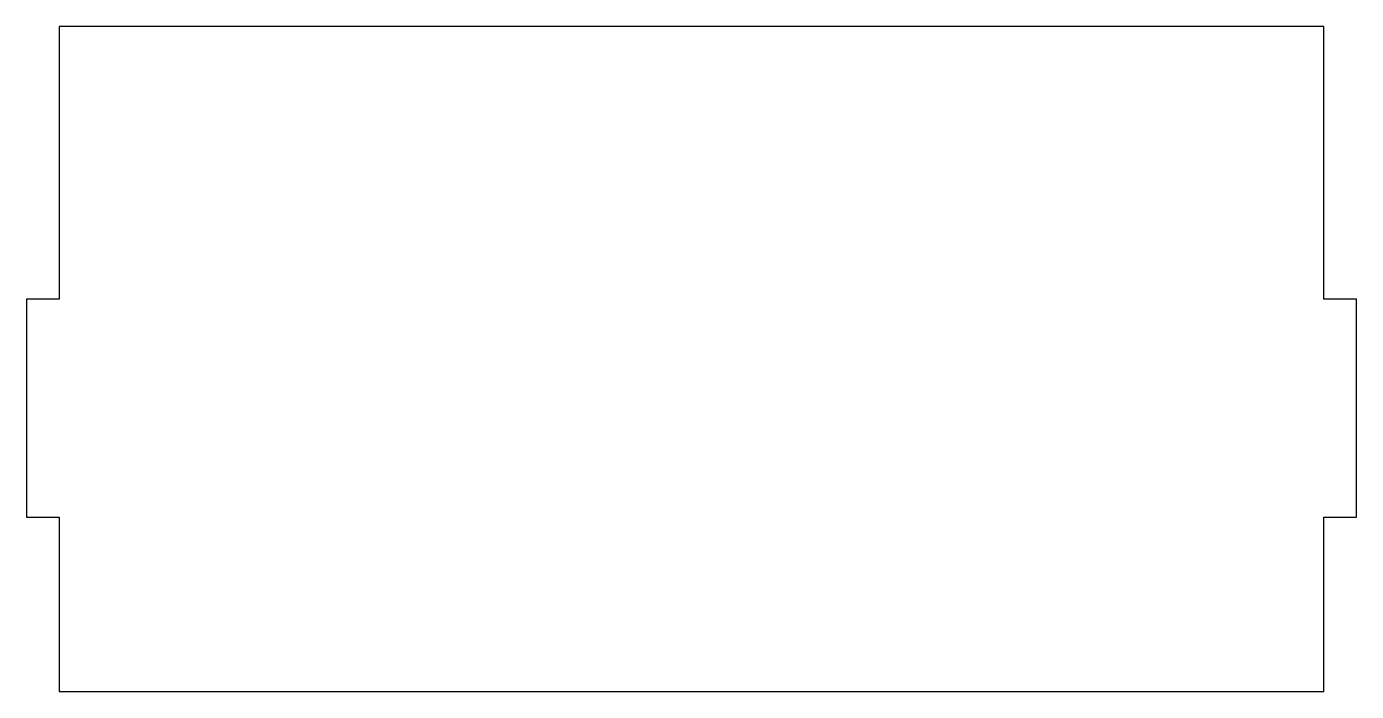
# Model space of a CAD drawing. Header units: millimetres. Extents: x -61 to 61, y -26 to 35.
import ezdxf

# ---------------------------------------------------------------- set-up
doc = ezdxf.new("R2010")
doc.units = ezdxf.units.MM

msp = doc.modelspace()

# ---------------------------------------------------------------- linework, layer by layer
at = {"color": 7, "linetype": 'Continuous', "lineweight": 25}
for p, q in [((58, 35), (-58, 35)), ((-58, 35), (-58, 10)), ((58, 10), (58, 35)), ((-61, 10), (-61, -10)), ((-58, 10), (-61, 10)), ((61, 10), (58, 10)), ((61, -10), (61, 10)), ((-61, -10), (-58, -10)), ((-58, -10), (-58, -26)), ((58, -10), (61, -10)), ((58, -26), (58, -10)), ((-58, -26), (58, -26))]:
    msp.add_line(p, q, dxfattribs=at)

doc.saveas('drawing.dxf')
